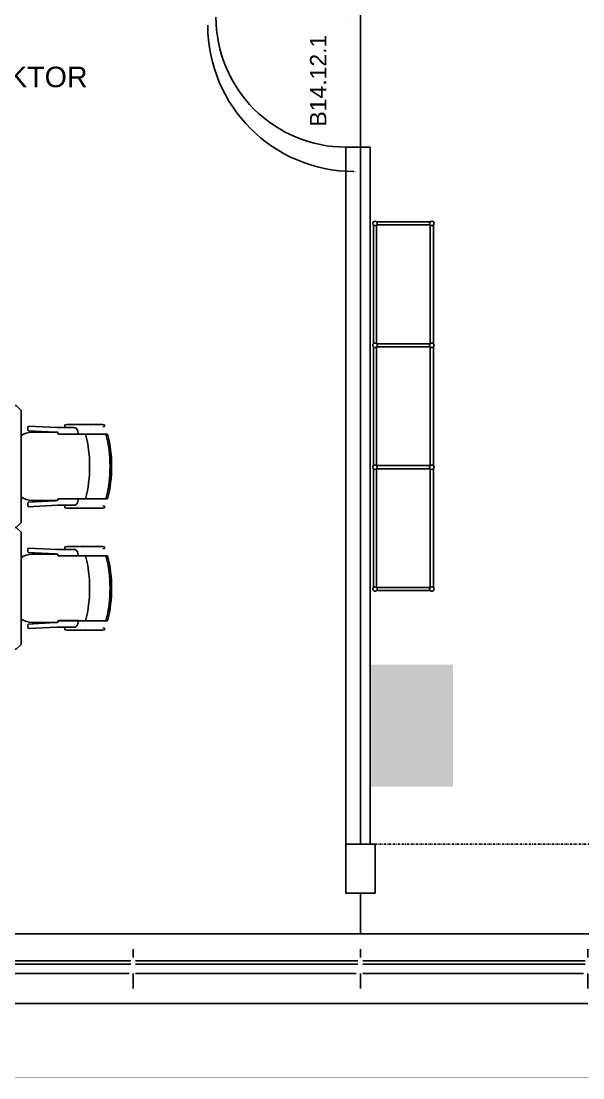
# Model space of a CAD drawing. Extents: x 7690 to 8871, y -6511 to -5312.
# Drawn here: x 8332.5 to 8468.8, y -6511.3 to -6255.3 of the extents above; entities that cross this region are included whole.
import ezdxf

# ---------------------------------------------------------------- set-up
doc = ezdxf.new("R2010")
doc.units = 0
doc.header["$MEASUREMENT"] = 0
doc.linetypes.add('DOT_DASH', pattern=[1, 0, -0.25, 0.5, -0.25])
doc.linetypes.add('LONG_DASHES', pattern=[1.5, 1, -0.5])
doc.layers.get('0').update_dxf_attribs({"linetype": 'CONTINUOUS'})
for name, color, linetype in [('A-ALLG-BESCHRIFTUNG_10', 7, 'CONTINUOUS'), ('A-NEU-BÜROTRENNWAND-TÜRPOSITION', 7, 'CONTINUOUS'), ('A-NEU-GRUNDRISS', 7, 'CONTINUOUS'), ('A-NEU-WAND-BETON', 7, 'CONTINUOUS'), ('A-NEU-WAND-NICHT_TRAGEND', 7, 'CONTINUOUS'), ('BWZ121_GF-POLYGON', 7, 'CONTINUOUS'), ('BWZ122_NGF-POLYGON', 7, 'CONTINUOUS'), ('FM_OBJEKT_GESCHOSS', 7, 'CONTINUOUS'), ('FM_OBJEKT_INFORMATIK', 7, 'CONTINUOUS'), ('FM_OBJEKT_MOEBEL', 7, 'CONTINUOUS'), ('FM_OBJEKT_RAUM', 7, 'CONTINUOUS'), ('FM_RAHMEN_LINK', 7, 'CONTINUOUS'), ('R0_MOBILIAR', 7, 'CONTINUOUS'), ('R0_MOBILIAR_2D_LINIEN', 7, 'CONTINUOUS'), ('Z0_NEU', 7, 'CONTINUOUS'), ('Z1_POLYGONE_FLÄCHENNACHWEIS', 7, 'CONTINUOUS')]:
    doc.layers.add(name, color=color, linetype=linetype)
doc.styles.add('ARIAL', font='ARIAL')

# ---------------------------------------------------------------- blocks, each defined once
blk = doc.blocks.new('*D22')
at = {"layer": 'FM_OBJEKT_GESCHOSS', "color": 250, "linetype": 'Continuous', "const_width": 0.00174}
blk.add_lwpolyline([(8161.6821, -6162.5566), (8161.6821, -6493.2646), (8778.2168, -6493.2646), (8778.2168, -5660.9834), (8447.5059, -5660.9834), (8447.5059, -5330.3032), (7830.9731, -5330.2744), (7830.9746, -5767.6758), (7720.7378, -5767.6758), (7720.7378, -5751.9277), (7704.9897, -5751.9277), (7704.9897, -5767.6758), (7720.7378, -5767.6758), (7720.7378, -5767.6758), (7830.9746, -5767.6758), (7830.9746, -6162.5566), (8161.6821, -6162.5566), (8246.5254, -6081.0605), (8246.5254, -6073.5806), (8330.5762, -6073.5806), (8330.5762, -6081.0605), (8246.5254, -6081.0605)], close=True, dxfattribs=at)
blk = doc.blocks.new('*D30')
at = {"layer": 'A-NEU-GRUNDRISS', "color": 250, "linetype": 'Continuous'}
for p, q in [((8306.166, -6476.3335), (8358.1348, -6476.3335)), ((8359.709, -6480.1123), (8359.709, -6482.0796)), ((8305.1816, -6482.9048), (8359.1191, -6482.9048)), ((8305.1816, -6483.7314), (8359.1191, -6483.7314)), ((8358.7168, -6486.0171), (8305.1816, -6486.0171)), ((8359.709, -6486.0171), (8359.709, -6489.5728)), ((8304.5918, -6493.2603), (8359.709, -6493.2603))]:
    blk.add_line(p, q, dxfattribs=at)
at = {"layer": 'A-NEU-GRUNDRISS', "color": 250, "linetype": 'Continuous', "const_width": 0.00174}
for points in [[(8358.1348, -6476.3335), (8361.2852, -6476.3335), (8361.2852, -6481.4512), (8358.1348, -6481.4512)], [(8305.1816, -6482.0815), (8359.1191, -6482.0815), (8359.1191, -6484.5601), (8305.1816, -6484.5601)], [(8359.3164, -6482.0796), (8360.1035, -6482.0796), (8360.1035, -6484.5376), (8359.3164, -6484.5376)], [(8358.7168, -6484.8359), (8360.7031, -6484.8359), (8360.7031, -6486.0171), (8358.7168, -6486.0171)], [(8358.6367, -6487.8208), (8360.7832, -6487.8208), (8360.7832, -6489.5728), (8358.6367, -6489.5728)]]:
    blk.add_lwpolyline(points, close=True, dxfattribs=at)
blk = doc.blocks.new('*D31')
at = {"layer": 'A-NEU-GRUNDRISS', "color": 250, "linetype": 'Continuous'}
for p, q in [((8361.2852, -6476.3335), (8413.252, -6476.3335)), ((8414.8281, -6480.1123), (8414.8281, -6482.0796)), ((8360.3008, -6482.9048), (8414.2363, -6482.9048)), ((8360.3008, -6483.7314), (8414.2363, -6483.7314)), ((8413.834, -6486.0171), (8360.3008, -6486.0171)), ((8414.8281, -6486.0171), (8414.8281, -6489.5728)), ((8359.709, -6493.2603), (8414.8281, -6493.2603))]:
    blk.add_line(p, q, dxfattribs=at)
at = {"layer": 'A-NEU-GRUNDRISS', "color": 250, "linetype": 'Continuous', "const_width": 0.00174}
for points in [[(8413.252, -6476.3335), (8416.4023, -6476.3335), (8416.4023, -6481.4512), (8413.252, -6481.4512)], [(8360.3008, -6482.0815), (8414.2363, -6482.0815), (8414.2363, -6484.5601), (8360.3008, -6484.5601)], [(8414.4336, -6482.0796), (8415.2207, -6482.0796), (8415.2207, -6484.5376), (8414.4336, -6484.5376)], [(8413.834, -6484.8359), (8415.8223, -6484.8359), (8415.8223, -6486.0171), (8413.834, -6486.0171)], [(8413.7539, -6487.8208), (8415.9004, -6487.8208), (8415.9004, -6489.5728), (8413.7539, -6489.5728)]]:
    blk.add_lwpolyline(points, close=True, dxfattribs=at)
blk = doc.blocks.new('*D32')
at = {"layer": 'A-NEU-GRUNDRISS', "color": 250, "linetype": 'Continuous'}
for p, q in [((8416.4023, -6476.3335), (8468.3711, -6476.3335)), ((8469.9453, -6480.1123), (8469.9453, -6482.0796)), ((8415.418, -6482.9048), (8469.3555, -6482.9048)), ((8415.418, -6483.7314), (8469.3555, -6483.7314)), ((8468.9531, -6486.0171), (8415.418, -6486.0171)), ((8469.9453, -6486.0171), (8469.9453, -6489.5728)), ((8414.8281, -6493.2603), (8469.9453, -6493.2603))]:
    blk.add_line(p, q, dxfattribs=at)
at = {"layer": 'A-NEU-GRUNDRISS', "color": 250, "linetype": 'Continuous', "const_width": 0.00174}
for points in [[(8468.3711, -6476.3335), (8471.5215, -6476.3335), (8471.5215, -6481.4512), (8468.3711, -6481.4512)], [(8415.418, -6482.0815), (8469.3555, -6482.0815), (8469.3555, -6484.5601), (8415.418, -6484.5601)], [(8469.5527, -6482.0796), (8470.3398, -6482.0796), (8470.3398, -6484.5376), (8469.5527, -6484.5376)], [(8468.9531, -6484.8359), (8470.9395, -6484.8359), (8470.9395, -6486.0171), (8468.9531, -6486.0171)], [(8468.873, -6487.8208), (8471.0195, -6487.8208), (8471.0195, -6489.5728), (8468.873, -6489.5728)]]:
    blk.add_lwpolyline(points, close=True, dxfattribs=at)
blk = doc.blocks.new('*D123')
at = {"layer": 'A-NEU-GRUNDRISS', "color": 250, "linetype": 'Continuous', "const_width": 0.00174}
blk.add_lwpolyline([(8379.7891, -6254.2852), (8411.2852, -6254.2852)], dxfattribs=at)
at = {"layer": 'A-NEU-GRUNDRISS', "color": 250, "linetype": 'Continuous'}
blk.add_arc((8411.2852, -6254.2852), 31.496, 179.99998, 270, dxfattribs=at)
blk = doc.blocks.new('*D122')
at = {"layer": 'A-NEU-GRUNDRISS', "color": 250, "linetype": 'Continuous'}
for p, q in [((8411.2852, -6254.2852), (8411.2852, -6254.2861)), ((8411.2852, -6285.7813), (8411.2852, -6285.7822))]:
    blk.add_line(p, q, dxfattribs=at)
at = {"color": 0, "linetype": 'ByBlock'}
blk.add_blockref('*D123', (0, 0), dxfattribs=at)
blk = doc.blocks.new('*D128')
at = {"layer": 'BWZ122_NGF-POLYGON', "color": 6, "linetype": 'Continuous', "const_width": 0.0139}
blk.add_lwpolyline([(8414.8281, -6250.3481), (8414.8281, -6454.6787), (8411.2852, -6454.6787), (8411.2852, -6466.4897), (8414.8281, -6466.4897), (8414.8281, -6476.333), (8178.6089, -6476.333), (8178.6089, -6466.4897), (8179.7896, -6466.4897), (8179.7896, -6459.4028), (8191.6011, -6459.4028), (8191.6011, -6466.4897), (8179.7896, -6466.4897), (8178.6089, -6466.4897), (8178.6089, -6356.2534), (8179.7896, -6356.2534), (8179.7896, -6349.167), (8191.6001, -6349.167), (8191.6001, -6356.2534), (8179.7896, -6356.2534), (8178.6089, -6356.2534), (8178.6089, -6246.0176)], dxfattribs=at)
blk = doc.blocks.new('*D147')
at = {"layer": 'BWZ122_NGF-POLYGON', "color": 6, "linetype": 'Continuous', "const_width": 0.0139}
blk.add_lwpolyline([(8414.8281, -6135.7817), (8431.3633, -6135.7817), (8431.7559, -6135.7817), (8447.8984, -6135.7817), (8447.8984, -6132.8286), (8528.6074, -6132.8286), (8528.6074, -6234.6001), (8517.1895, -6234.6001), (8517.1895, -6250.3481), (8528.6074, -6250.3481), (8528.6074, -6454.6787), (8521.5195, -6454.6787), (8521.5195, -6466.4897), (8525.0645, -6466.4897), (8525.0645, -6476.3335), (8414.8281, -6476.3335), (8414.8281, -6466.4897), (8418.3711, -6466.4897), (8418.3711, -6454.6787), (8414.8281, -6454.6787), (8414.8281, -6250.3481), (8422.7012, -6250.3481), (8422.7012, -6234.6001), (8414.8281, -6234.6001)], close=True, dxfattribs=at)
blk = doc.blocks.new('*D187')
at = {"layer": 'Z0_NEU', "color": 1, "linetype": 'Continuous', "const_width": 0.0139}
for points in [[(8413.252, -6256.2524), (8377.8203, -6256.2524)], [(8413.252, -6291.6855), (8413.252, -6256.2524)]]:
    blk.add_lwpolyline(points, dxfattribs=at)
at = {"layer": 'Z0_NEU', "color": 1, "linetype": 'Continuous'}
blk.add_arc((8413.252, -6256.2524), 35.4329, 180, 270, dxfattribs=at)
blk = doc.blocks.new('*D189')
at = {"layer": 'FM_OBJEKT_MOEBEL', "color": 250, "linetype": 'Continuous'}
for p, q in [((8273.4883, -6379.0869), (8274.6699, -6377.9058)), ((8273.4883, -6406.252), (8273.4883, -6379.0869)), ((8274.6699, -6377.9058), (8331.3633, -6377.9058)), ((8331.3633, -6377.9058), (8332.5449, -6379.0869)), ((8332.5449, -6379.0869), (8332.5449, -6406.252)), ((8274.6699, -6407.4331), (8273.4883, -6406.252)), ((8331.3633, -6407.4331), (8274.6699, -6407.4331)), ((8332.5449, -6406.252), (8331.3633, -6407.4331))]:
    blk.add_line(p, q, dxfattribs=at)
at = {"layer": 'FM_OBJEKT_MOEBEL', "color": 250, "linetype": 'Continuous', "style": 'ARIAL'}
blk.add_text('1500x750', height=2.95274, dxfattribs=at).set_placement((8274.2754, -6406.4486))
blk = doc.blocks.new('*D190')
at = {"layer": 'FM_OBJEKT_MOEBEL', "color": 250, "linetype": 'Continuous'}
for p, q in [((8273.4883, -6349.5581), (8274.6699, -6348.377)), ((8274.6699, -6348.377), (8331.3633, -6348.377)), ((8331.3633, -6348.377), (8332.5449, -6349.5581)), ((8273.4883, -6376.7236), (8273.4883, -6349.5581)), ((8332.5449, -6349.5581), (8332.5449, -6376.7236)), ((8274.6699, -6377.9043), (8273.4883, -6376.7236)), ((8332.5449, -6376.7236), (8331.3633, -6377.9043)), ((8331.3633, -6377.9043), (8274.6699, -6377.9043))]:
    blk.add_line(p, q, dxfattribs=at)
at = {"layer": 'FM_OBJEKT_MOEBEL', "color": 250, "linetype": 'Continuous', "style": 'ARIAL'}
blk.add_text('1500x750', height=2.95274, dxfattribs=at).set_placement((8274.2754, -6376.9212))
blk = doc.blocks.new('*D191')
at = {"layer": 'FM_OBJEKT_MOEBEL', "color": 250, "linetype": 'Continuous'}
for p, q in [((8334.2324, -6353.3877), (8334.1426, -6353.752)), ((8334.1426, -6353.752), (8334.1445, -6354.126)), ((8341.3262, -6353.728), (8334.2324, -6353.3877)), ((8345.3633, -6353.728), (8341.3262, -6353.728)), ((8343.1543, -6353.6997), (8342.9395, -6353.728)), ((8343.1816, -6353.0938), (8343.1543, -6353.6997)), ((8343.6035, -6353.0132), (8343.1816, -6353.0938)), ((8343.6035, -6353.0132), (8343.1816, -6353.0938)), ((8352.3867, -6353.0117), (8343.6035, -6353.0132)), ((8344.1973, -6353.0117), (8343.6035, -6353.0132)), ((8352.791, -6353.0991), (8352.3867, -6353.0117)), ((8352.3867, -6353.5806), (8352.791, -6353.4932)), ((8352.791, -6353.4932), (8352.791, -6353.0991)), ((8332.5449, -6355.6787), (8332.5449, -6370.5986)), ((8334.1445, -6354.126), (8334.2402, -6354.4902)), ((8334.2402, -6354.4902), (8340.791, -6354.8188)), ((8341.4824, -6354.8711), (8335.1445, -6354.8711)), ((8340.791, -6354.8188), (8341.3926, -6354.8711)), ((8341.3926, -6354.8711), (8341.4746, -6355.1758)), ((8341.4746, -6355.1758), (8341.5469, -6355.2598)), ((8341.5625, -6355.1758), (8341.4824, -6354.8711)), ((8341.5469, -6355.2598), (8341.668, -6355.3027)), ((8341.6348, -6355.2598), (8341.5625, -6355.1758)), ((8341.7402, -6355.291), (8341.6348, -6355.2598)), ((8341.668, -6355.3027), (8346.3555, -6355.3027)), ((8353.5156, -6355.291), (8341.7402, -6355.291)), ((8346.4277, -6355.291), (8346.1797, -6354.3262)), ((8346.3555, -6355.3027), (8346.4277, -6355.291)), ((8334.2402, -6371.7871), (8340.791, -6371.4585)), ((8335.2305, -6371.4063), (8341.3926, -6371.4063)), ((8340.791, -6371.4585), (8341.3926, -6371.4063)), ((8341.3926, -6371.4063), (8341.4746, -6371.1016)), ((8341.3926, -6371.4063), (8341.4746, -6371.1016)), ((8341.4746, -6371.1016), (8341.5469, -6371.0176)), ((8341.4746, -6371.1016), (8341.5469, -6371.0176)), ((8341.5625, -6371.1016), (8341.4824, -6371.4063)), ((8341.5469, -6371.0176), (8341.668, -6370.9746)), ((8341.5469, -6371.0176), (8341.6523, -6370.9868)), ((8341.6348, -6371.0176), (8341.5625, -6371.1016)), ((8341.7402, -6370.9868), (8341.6348, -6371.0176)), ((8341.6523, -6370.9868), (8353.5156, -6370.9868)), ((8341.668, -6370.9746), (8346.3555, -6370.9746)), ((8346.4277, -6370.9868), (8346.1797, -6371.9512)), ((8346.3555, -6370.9746), (8346.4277, -6370.9868)), ((8353.5156, -6370.9868), (8353.1211, -6370.9868)), ((8334.1426, -6372.5254), (8334.1445, -6372.1514)), ((8334.2324, -6372.8896), (8334.1426, -6372.5254)), ((8334.1445, -6372.1514), (8334.2402, -6371.7871)), ((8341.3262, -6372.5493), (8334.2324, -6372.8896)), ((8345.3633, -6372.5493), (8341.3262, -6372.5493)), ((8343.1543, -6372.5776), (8342.9395, -6372.5493)), ((8343.1816, -6373.1836), (8343.1543, -6372.5776)), ((8343.6035, -6373.2642), (8343.1816, -6373.1836)), ((8343.6035, -6373.2642), (8343.1816, -6373.1836)), ((8344.1973, -6373.2656), (8343.6035, -6373.2642)), ((8352.3867, -6373.2656), (8343.6035, -6373.2642)), ((8352.3867, -6372.6968), (8352.791, -6372.7842)), ((8352.791, -6373.1782), (8352.3867, -6373.2656)), ((8352.791, -6372.7842), (8352.791, -6373.1782))]:
    blk.add_line(p, q, dxfattribs=at)
at = {"layer": 'FM_OBJEKT_MOEBEL', "color": 250, "linetype": 'Continuous', "const_width": 0.00174}
for points in [[(8352.3867, -6353.5806), (8342.9414, -6353.7266)], [(8352.3867, -6372.6968), (8342.9414, -6372.5508)]]:
    blk.add_lwpolyline(points, dxfattribs=at)
at = {"layer": 'FM_OBJEKT_MOEBEL', "color": 250, "linetype": 'Continuous'}
for centre, radius, start, end in [((8345.4082, -6354.5244), 0.7977, 14.410427, 93.230583), ((8335.4512, -6360.4473), 5.5847, 93.164337, 121.36835), ((8317.3828, -6363.1387), 31.7797, 345.70308, 14.296925), ((8322.3262, -6363.1387), 31.7797, 345.70308, 14.296925), ((8322.7188, -6363.1387), 31.7797, 345.70308, 14.296925), ((8335.4297, -6365.8735), 5.5364, 238.589, 267.93323), ((8345.4082, -6371.7529), 0.7977, 266.76944, 345.58957)]:
    blk.add_arc(centre, radius, start, end, dxfattribs=at)
blk = doc.blocks.new('*D194')
at = {"layer": 'FM_OBJEKT_MOEBEL', "color": 250, "linetype": 'Continuous'}
for p, q in [((8334.2305, -6382.915), (8334.1406, -6383.2793)), ((8334.1406, -6383.2793), (8334.1445, -6383.6533)), ((8334.1445, -6383.6533), (8334.2383, -6384.0176)), ((8341.3242, -6383.2559), (8334.2305, -6382.915)), ((8334.2383, -6384.0176), (8340.7891, -6384.3462)), ((8341.4805, -6384.3984), (8335.1426, -6384.3984)), ((8340.7891, -6384.3462), (8341.3906, -6384.3984)), ((8345.3613, -6383.2559), (8341.3242, -6383.2559)), ((8341.3906, -6384.3984), (8341.4727, -6384.7031)), ((8341.5605, -6384.7031), (8341.4805, -6384.3984)), ((8343.1523, -6383.2271), (8342.9375, -6383.2559)), ((8343.1797, -6382.6211), (8343.1523, -6383.2271)), ((8343.6016, -6382.5405), (8343.1797, -6382.6211)), ((8343.6016, -6382.5405), (8343.1797, -6382.6211)), ((8352.3848, -6382.5396), (8343.6016, -6382.5405)), ((8344.1973, -6382.5396), (8343.6016, -6382.5405)), ((8346.4277, -6384.8184), (8346.1797, -6383.8535)), ((8352.7891, -6382.627), (8352.3848, -6382.5396)), ((8352.3848, -6383.1079), (8352.7891, -6383.0205)), ((8352.7891, -6383.0205), (8352.7891, -6382.627)), ((8332.543, -6385.2061), (8332.543, -6400.126)), ((8341.4727, -6384.7031), (8341.5449, -6384.7871)), ((8341.5449, -6384.7871), (8341.666, -6384.8306)), ((8341.6328, -6384.7871), (8341.5605, -6384.7031)), ((8341.7383, -6384.8184), (8341.6328, -6384.7871)), ((8341.666, -6384.8306), (8346.3535, -6384.8306)), ((8353.5137, -6384.8184), (8341.7383, -6384.8184)), ((8346.3535, -6384.8306), (8346.4277, -6384.8184)), ((8334.1406, -6402.0532), (8334.1445, -6401.6787)), ((8334.2305, -6402.417), (8334.1406, -6402.0532)), ((8334.1445, -6401.6787), (8334.2383, -6401.3145)), ((8341.3242, -6402.0767), (8334.2305, -6402.417)), ((8334.2383, -6401.3145), (8340.7891, -6400.9863)), ((8335.2285, -6400.9336), (8341.3906, -6400.9336)), ((8340.7891, -6400.9863), (8341.3906, -6400.9336)), ((8345.3613, -6402.0767), (8341.3242, -6402.0767)), ((8341.3906, -6400.9336), (8341.4727, -6400.6289)), ((8341.3906, -6400.9336), (8341.4727, -6400.6289)), ((8341.4727, -6400.6289), (8341.5449, -6400.5454)), ((8341.4727, -6400.6289), (8341.5449, -6400.5454)), ((8341.5605, -6400.6289), (8341.4805, -6400.9336)), ((8341.5449, -6400.5454), (8341.666, -6400.502)), ((8341.5449, -6400.5454), (8341.6504, -6400.5142)), ((8341.6328, -6400.5454), (8341.5605, -6400.6289)), ((8341.7383, -6400.5142), (8341.6328, -6400.5454)), ((8341.6504, -6400.5142), (8353.5137, -6400.5142)), ((8341.666, -6400.502), (8346.3535, -6400.502)), ((8343.1523, -6402.105), (8342.9375, -6402.0767)), ((8343.1797, -6402.7109), (8343.1523, -6402.105)), ((8346.4277, -6400.5142), (8346.1797, -6401.4785)), ((8346.3535, -6400.502), (8346.4277, -6400.5142)), ((8352.3848, -6402.2241), (8352.7891, -6402.3115)), ((8352.7891, -6402.3115), (8352.7891, -6402.7056)), ((8353.5137, -6400.5142), (8353.1191, -6400.5142)), ((8343.6016, -6402.792), (8343.1797, -6402.7109)), ((8343.6016, -6402.792), (8343.1797, -6402.7109)), ((8344.1973, -6402.793), (8343.6016, -6402.792)), ((8352.3848, -6402.793), (8343.6016, -6402.792)), ((8352.7891, -6402.7056), (8352.3848, -6402.793))]:
    blk.add_line(p, q, dxfattribs=at)
at = {"layer": 'FM_OBJEKT_MOEBEL', "color": 250, "linetype": 'Continuous', "const_width": 0.00174}
for points in [[(8352.3848, -6383.1079), (8342.9395, -6383.2539)], [(8352.3848, -6402.2241), (8342.9395, -6402.0781)]]:
    blk.add_lwpolyline(points, dxfattribs=at)
at = {"layer": 'FM_OBJEKT_MOEBEL', "color": 250, "linetype": 'Continuous'}
for centre, radius, start, end in [((8335.4512, -6389.9746), 5.5847, 93.164337, 121.36835), ((8345.4063, -6384.0522), 0.7977, 14.410427, 93.230583), ((8317.3809, -6392.666), 31.7797, 345.70308, 14.296925), ((8322.3242, -6392.666), 31.7797, 345.70308, 14.296925), ((8322.7168, -6392.666), 31.7797, 345.70308, 14.296925), ((8335.4297, -6395.4009), 5.5364, 238.589, 267.93323), ((8345.4063, -6401.2803), 0.7977, 266.76944, 345.58957)]:
    blk.add_arc(centre, radius, start, end, dxfattribs=at)
blk = doc.blocks.new('*D200')
at = {"layer": 'R0_MOBILIAR_2D_LINIEN', "color": 250, "linetype": 'Continuous', "const_width": 0.0139}
blk.add_lwpolyline([(8407.3457, -6401.5264), (8411.2813, -6401.5264), (8411.2813, -6354.2827), (8407.3457, -6354.2827)], close=True, dxfattribs=at)
blk = doc.blocks.new('*D201')
at = {"layer": 'R0_MOBILIAR_2D_LINIEN', "color": 250, "linetype": 'Continuous', "const_width": 0.0139}
blk.add_lwpolyline([(8391.6035, -6446.0293), (8411.2891, -6446.0293), (8411.2891, -6416.502), (8391.6035, -6416.502)], close=True, dxfattribs=at)
blk = doc.blocks.new('*D279')
at = {"layer": 'FM_OBJEKT_MOEBEL', "color": 250, "linetype": 'Continuous'}
for p, q in [((8417.9961, -6333.4268), (8417.9961, -6304.6475)), ((8418.7441, -6303.8994), (8431.7754, -6303.8994)), ((8418.7441, -6333.4268), (8418.7441, -6304.6475)), ((8418.7441, -6304.6475), (8431.7754, -6304.6475)), ((8431.7754, -6333.4268), (8431.7754, -6304.6475)), ((8432.5234, -6333.4268), (8432.5234, -6304.6475)), ((8417.9961, -6362.9541), (8417.9961, -6334.1748)), ((8418.7441, -6333.4268), (8431.7754, -6333.4268)), ((8418.7441, -6333.4268), (8431.7754, -6333.4268)), ((8418.7441, -6334.1748), (8431.7754, -6334.1748)), ((8418.7441, -6334.1748), (8431.7754, -6334.1748)), ((8418.7441, -6362.9541), (8418.7441, -6334.1748)), ((8431.7754, -6362.9541), (8431.7754, -6334.1748)), ((8432.5234, -6362.9541), (8432.5234, -6334.1748)), ((8417.9961, -6392.4814), (8417.9961, -6363.7021)), ((8418.7441, -6362.9541), (8431.7754, -6362.9541)), ((8418.7441, -6362.9541), (8431.7754, -6362.9541)), ((8418.7441, -6363.7021), (8431.7754, -6363.7021)), ((8418.7441, -6363.7021), (8431.7754, -6363.7021)), ((8418.7441, -6392.4814), (8418.7441, -6363.7021)), ((8431.7754, -6392.4814), (8431.7754, -6363.7021)), ((8432.5234, -6392.4814), (8432.5234, -6363.7021)), ((8418.7441, -6392.4814), (8431.7754, -6392.4814)), ((8418.7441, -6393.2295), (8431.7754, -6393.2295))]:
    blk.add_line(p, q, dxfattribs=at)
for centre in [(8418.3691, -6304.2734), (8432.1484, -6304.2734), (8418.3691, -6333.8008), (8418.3691, -6333.8008), (8432.1484, -6333.8008), (8432.1484, -6333.8008), (8418.3691, -6363.3281), (8418.3691, -6363.3281), (8432.1484, -6363.3281), (8432.1484, -6363.3281), (8418.3691, -6392.8555), (8432.1484, -6392.8555)]:
    blk.add_circle(centre, 0.5289, dxfattribs=at)
blk = doc.blocks.new('*D397')
at = {"layer": 'FM_OBJEKT_INFORMATIK', "color": 181, "linetype": 'Continuous'}
blk.add_solid([(8417.1895, -6440.7275), (8417.1895, -6411.2031), (8437.25, -6440.7275), (8437.25, -6411.2031)], dxfattribs=at)

msp = doc.modelspace()

# ---------------------------------------------------------------- linework, layer by layer
at = {"layer": 'A-NEU-GRUNDRISS', "color": 6, "linetype": 'DOT_DASH'}
msp.add_line((8521.5195, -6454.6787), (8418.3711, -6454.6787), dxfattribs=at)
at = {"layer": 'A-NEU-GRUNDRISS', "color": 6, "linetype": 'LONG_DASHES', "const_width": 0.00174}
msp.add_lwpolyline([(8762.0703, -6477.1196), (8177.8198, -6477.1196), (8177.8198, -6146.4116), (7847.1123, -6146.4116), (7847.1123, -5346.4131), (8431.3633, -5346.4131), (8431.3633, -5677.1211), (8762.0703, -5677.1211)], close=True, dxfattribs=at)
at = {"layer": 'A-NEU-GRUNDRISS', "color": 6, "linetype": 'Continuous', "const_width": 0.00174}
msp.add_lwpolyline([(8414.4336, -6466.4897), (8415.2207, -6466.4897), (8415.2207, -6476.3335), (8414.4336, -6476.3335)], close=True, dxfattribs=at)
at = {"layer": 'A-NEU-WAND-BETON', "color": 6, "linetype": 'Continuous'}
for p, q in [((8411.2852, -6454.6787), (8418.3711, -6454.6787)), ((8411.2852, -6466.4897), (8411.2852, -6454.6787)), ((8418.3711, -6466.4897), (8418.3711, -6454.6787)), ((8411.2852, -6466.4897), (8418.3711, -6466.4897))]:
    msp.add_line(p, q, dxfattribs=at)
at = {"layer": 'A-NEU-WAND-NICHT_TRAGEND', "color": 250, "linetype": 'Continuous'}
for p, q in [((8417.1895, -6285.7813), (8411.2852, -6285.7813)), ((8411.2852, -6454.6787), (8411.2852, -6285.7813)), ((8417.1895, -6454.6787), (8417.1895, -6285.7813)), ((8417.1895, -6454.6787), (8411.2852, -6454.6787))]:
    msp.add_line(p, q, dxfattribs=at)
at = {"layer": 'BWZ121_GF-POLYGON', "color": 214, "linetype": 'Continuous', "const_width": 0.0139}
msp.add_lwpolyline([(8161.6782, -6162.5532), (8161.6782, -6493.2612), (8778.2129, -6493.2612), (8778.2129, -5660.98), (8447.502, -5660.98), (8447.502, -5330.2998), (7830.9697, -5330.2715), (7830.9712, -5767.6719), (7720.7344, -5767.6719), (7720.7344, -5751.9238), (7704.9868, -5751.9238), (7704.9868, -5767.6719), (7720.7344, -5767.6719), (7720.7344, -5767.6719), (7830.9712, -5767.6719), (7830.9712, -6162.5532), (8161.6782, -6162.5532), (8246.5215, -6081.0571), (8246.5215, -6073.5771), (8330.5723, -6073.5771), (8330.5723, -6081.0566), (8246.5215, -6081.0566)], close=True, dxfattribs=at)
at = {"layer": 'FM_OBJEKT_RAUM', "color": 6, "linetype": 'Continuous'}
msp.add_lwpolyline([(8414.8281, -6135.7817), (8431.3633, -6135.7817), (8431.7559, -6135.7817), (8447.8984, -6135.7817), (8447.8984, -6132.8286), (8528.6074, -6132.8286), (8528.6074, -6234.6001), (8517.1895, -6234.6001), (8517.1895, -6250.3481), (8528.6074, -6250.3481), (8528.6074, -6454.6787), (8521.5195, -6454.6787), (8521.5195, -6466.4897), (8525.0645, -6466.4897), (8525.0645, -6476.3335), (8414.8281, -6476.3335), (8414.8281, -6466.4897), (8418.3711, -6466.4897), (8418.3711, -6454.6787), (8414.8281, -6454.6787), (8414.8281, -6250.3481), (8422.7012, -6250.3481), (8422.7012, -6234.6001), (8414.8281, -6234.6001)], close=True, dxfattribs=at)
msp.add_lwpolyline([(8414.8281, -6250.3481), (8414.8281, -6454.6787), (8411.2852, -6454.6787), (8411.2852, -6466.4897), (8414.8281, -6466.4897), (8414.8281, -6476.333), (8178.6089, -6476.333), (8178.6089, -6466.4897), (8179.7896, -6466.4897), (8179.7896, -6459.4028), (8191.6011, -6459.4028), (8191.6011, -6466.4897), (8179.7896, -6466.4897), (8178.6089, -6466.4897), (8178.6089, -6356.2534), (8179.7896, -6356.2534), (8179.7896, -6349.167), (8191.6001, -6349.167), (8191.6001, -6356.2534), (8179.7896, -6356.2534), (8178.6089, -6356.2534), (8178.6089, -6246.0176)], dxfattribs=at)
at = {"layer": 'FM_RAHMEN_LINK', "color": 250, "linetype": 'Continuous', "const_width": 0.0139}
msp.add_lwpolyline([(7690.0068, -5312.2808), (8871.293, -5312.2808), (8871.293, -6511.2549), (7690.0068, -6511.2549)], close=True, dxfattribs=at)
at = {"layer": 'R0_MOBILIAR', "color": 250, "linetype": 'Continuous', "const_width": 0.0139}
msp.add_lwpolyline([(8411.2832, -6414.3071), (8407.3477, -6414.3071), (8407.3477, -6448.7397), (8411.2832, -6448.7397)], close=True, dxfattribs=at)
at = {"layer": 'Z0_NEU', "color": 1, "linetype": 'Continuous', "const_width": 0.0139}
for points in [[(8416.4023, -6256.2524), (8416.4023, -6250.3472), (8413.252, -6250.3472), (8413.252, -6256.2524), (8416.4023, -6256.2524)], [(8416.4023, -6454.6768), (8416.4023, -6291.6821), (8413.252, -6291.6855), (8413.252, -6454.6768), (8416.4023, -6454.6768)]]:
    msp.add_lwpolyline(points, dxfattribs=at)
at = {"layer": 'Z1_POLYGONE_FLÄCHENNACHWEIS', "color": 253, "linetype": 'Continuous', "const_width": 0.0139}
msp.add_lwpolyline([(8748.291, -6132.2373), (8748.291, -6132.2373), (8453.0156, -6132.2373), (8453.0156, -6135.7808), (8414.8262, -6135.7808), (8414.8262, -6234.5991), (8422.7012, -6234.5991), (8422.7012, -6250.3472), (8406.9531, -6250.3472), (8406.9531, -6234.5991), (8414.8262, -6234.5991), (8414.8262, -6135.7808), (8191.6001, -6135.7808), (8191.6001, -6454.6768), (8748.291, -6454.6768), (8748.291, -6132.2373)], dxfattribs=at)

# ---------------------------------------------------------------- block references
at = {"color": 0, "linetype": 'ByBlock'}
for name in ['*D22', '*D147', '*D128', '*D187', '*D279', '*D190', '*D191', '*D200', '*D189', '*D194', '*D397', '*D201']:
    msp.add_blockref(name, (0, 0), dxfattribs=at)
at = {"color": 6, "linetype": 'ByBlock'}
for name in ['*D122', '*D30', '*D31', '*D32']:
    msp.add_blockref(name, (0, 0), dxfattribs=at)

# ---------------------------------------------------------------- texts
at = {"layer": 'A-ALLG-BESCHRIFTUNG_10', "color": 250, "linetype": 'Continuous', "style": 'ARIAL'}
msp.add_text('B14.12 GENERALDIREKTOR', height=4.971268, dxfattribs=at).set_placement((8255.6582, -6271.267))
at = {"layer": 'A-NEU-BÜROTRENNWAND-TÜRPOSITION', "color": 250, "linetype": 'Continuous', "style": 'ARIAL'}
msp.add_text('B14.12.1', height=3.97701, rotation=90, dxfattribs=at).set_placement((8406.5706, -6280.8086))

doc.saveas('drawing.dxf')
